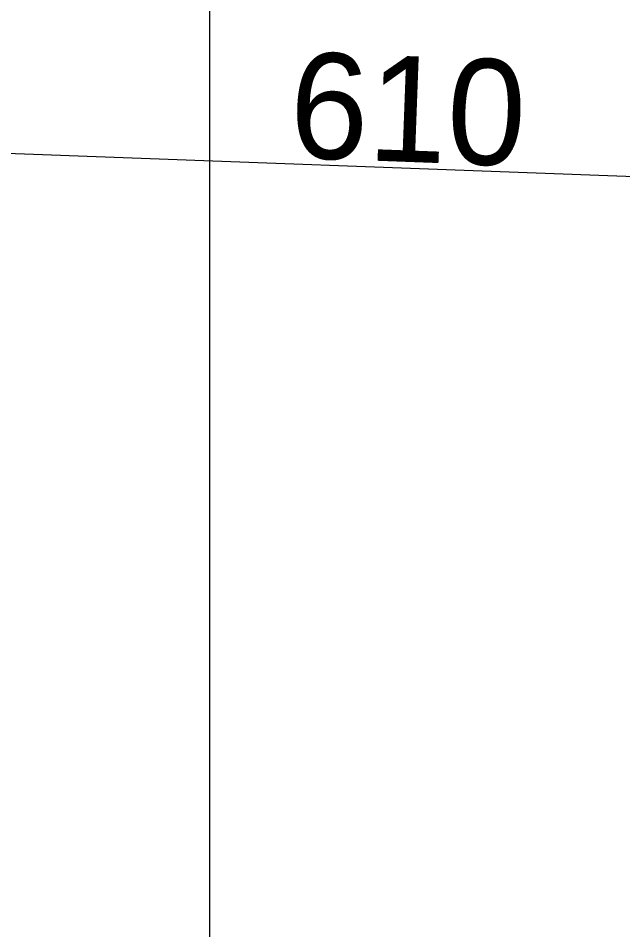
# Model space of a CAD drawing. Header units: centimetres. Extents: x 63871 to 181827, y -95930 to 42199.
# Drawn here: x 147876 to 148276, y 19164 to 19767 of the extents above; entities that cross this region are included whole.
import ezdxf

# ---------------------------------------------------------------- set-up
doc = ezdxf.new("R2010")
doc.units = ezdxf.units.CM
doc.layers.add('ARA SINIRLAR', color=225, linetype='Continuous', lineweight=15)
doc.layers.add('OLUK', color=222, linetype='Continuous', lineweight=15)
doc.layers.add('Dıış Ölçü', color=140, linetype='Continuous')
doc.styles.add('RomanS', font='')
doc.styles.get('RomanS').set_extended_font_data('Stylus BT')
doc.dimstyles.new('BÖYÜK', dxfattribs={"dimtxt": 70, "dimasz": 5, "dimexe": 5, "dimexo": 5, "dimgap": 2, "dimtad": 3, "dimdec": 0, "dimzin": 0, "dimdsep": 46, "dimtxsty": 'RomanS', "dimblk": 'DOT', "dimcen": 5, "dimadec": 0, "dimazin": 0, "dimtfac": 1, "dimtdec": 0, "dimtix": 1, "dimtofl": 0, "dimtmove": 1, "dimatfit": 0, "dimldrblk": 'DOT', "dimfxl": 10, "dimfxlon": 1, "dimtolj": 1, "dimtzin": 0, "dimarcsym": 0})

# ---------------------------------------------------------------- blocks, each defined once
blk = doc.blocks.new('_Dot')
at = {"color": 0, "linetype": 'ByBlock', "lineweight": -2}
blk.add_line((-0.5, 0), (-1, 0), dxfattribs=at)
at = {"color": 0, "linetype": 'ByBlock', "const_width": 0.5}
blk.add_lwpolyline([(-0.25, 0, 1), (0.25, 0, 1)], format="xyb", close=True, dxfattribs=at)
blk = doc.blocks.new('*D135')
at = {"layer": 'Defpoints', "color": 0, "transparency": 16777216}
for p in [(-8601.35, 3496.9), (-7991.77, 3474.26), (-7991.77, 3474.26)]:
    blk.add_point(p, dxfattribs=at)
at = {"layer": 'Dıış Ölçü', "color": 0, "lineweight": -2, "transparency": 16777216}
for p, q in [((-8601.35, 3496.9), (-8601.17, 3501.9)), ((-8596.35, 3496.72), (-7996.77, 3474.45)), ((-7991.77, 3474.26), (-7991.59, 3479.26))]:
    blk.add_line(p, q, dxfattribs=at)
at = {"layer": 'Dıış Ölçü', "color": 0, "lineweight": -2, "transparency": 16777216, "xscale": 5, "yscale": 5, "zscale": 5}
for p, rotation in [((-8601.35, 3496.9), 177.8731903117576), ((-7991.77, 3474.26), 357.8731903117576)]:
    blk.add_blockref('_Dot', p, dxfattribs=dict(at, rotation=rotation))
at = {"layer": 'Dıış Ölçü', "color": 0, "transparency": 16777216, "insert": (-8295.13, 3524.12), "char_height": 70, "attachment_point": 5, "rotation": 357.87319, "style": 'RomanS'}
blk.add_mtext('\\A1;610', dxfattribs=at)
blk = doc.blocks.new('yerleşim planı')
at = {"layer": 'ARA SINIRLAR'}
blk.add_line((-8426.66, 3811.44), (-8426.66, 2153.01), dxfattribs=at)
at = {"layer": 'Dıış Ölçü'}
dim = blk.add_aligned_dim(p1=(-8601.35, 3496.9), p2=(-7991.77, 3474.26), distance=0, dimstyle='BÖYÜK', dxfattribs=at)
dim.commit()
dim.dimension.update_dxf_attribs({"geometry": '*D135', "text_midpoint": (-8295.13, 3524.12)})

msp = doc.modelspace()

# ---------------------------------------------------------------- block references
at = {"layer": 'OLUK'}
msp.add_blockref('yerleşim planı', (156428.79, 16182.58), dxfattribs=at)

doc.saveas('drawing.dxf')
